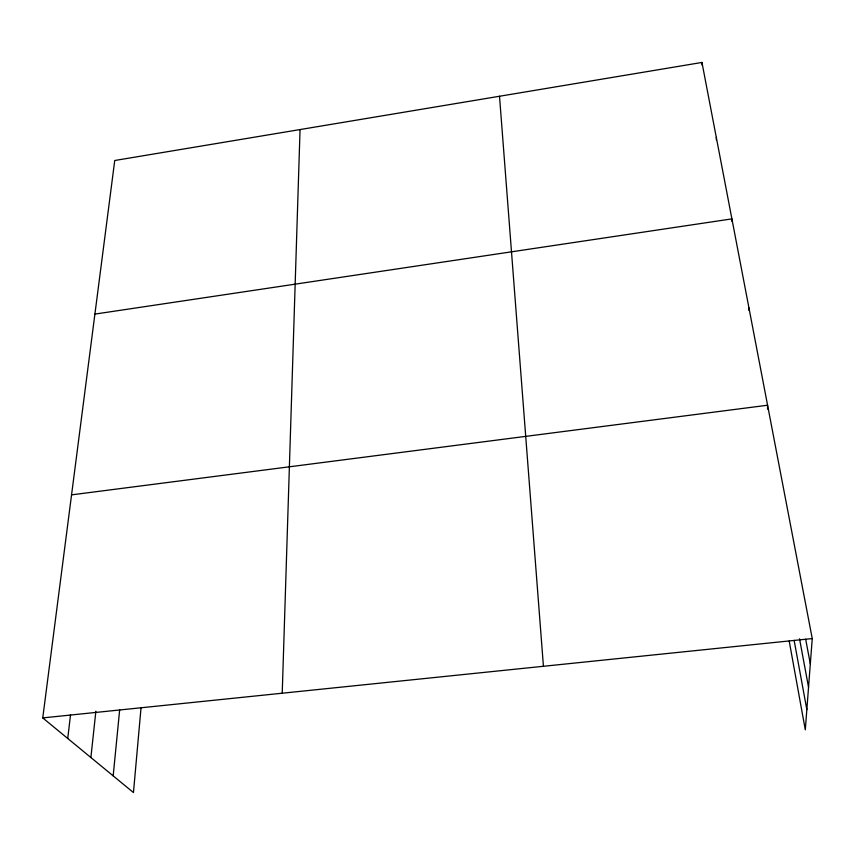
<?xml version="1.0" encoding="UTF-8"?>
<svg xmlns="http://www.w3.org/2000/svg" width="855" height="855" viewBox="0 0 855 855"><rect width="100%" height="100%" fill="white"/><g stroke="black" fill="none" stroke-linecap="round" stroke-linejoin="round"><path stroke-width="1.28" d="M767.555 409.085L767.576 405.227L71.553 494.863M282.225 693.213L300.052 129.554M141.022 707.876L133.455 792.553L42.75 717.911L114.741 160.505L701.955 62.447L812.25 638.567L805.303 729.828L789.208 641.111M113.181 775.88L119.668 709.778M90.887 757.53L95.878 711.221M67.737 738.474L70.548 714.63M94.905 314.095L731.901 218.88L731.976 221.498M42.75 717.911L812.25 638.567M805.667 639.219L810.326 663.918M799.532 638.792L808.541 687.26M794.135 640.384L806.842 709.618M499.512 96.252L543.427 666.291M701.955 62.447L702.083 65.108M716.308 137.388L716.405 139.996M748.927 307.8L748.959 310.418"/></g></svg>
